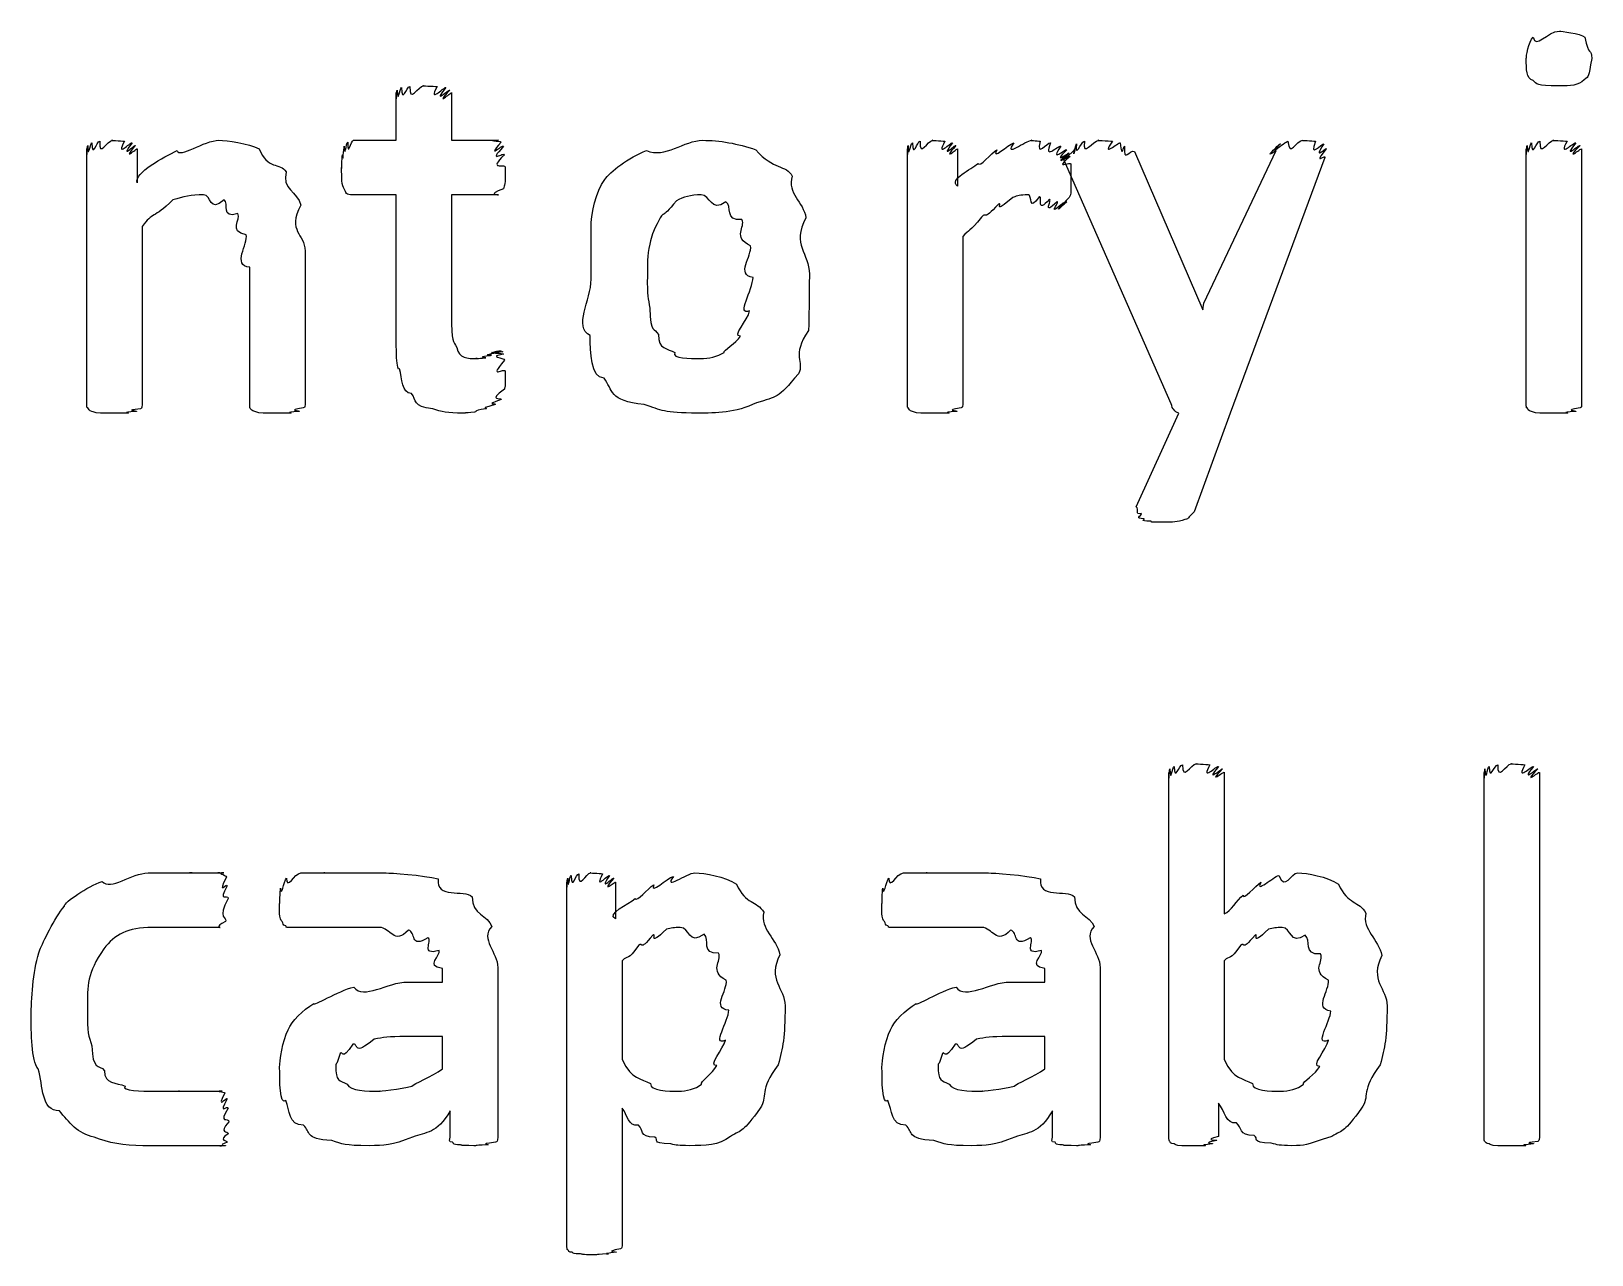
# Model space of a CAD drawing. Header units: millimetres. Extents: x 0 to 216, y 0 to 279.
# Drawn here: x 133.09 to 143.18, y 85.36 to 93.28 of the extents above; entities that cross this region are included whole.
import ezdxf

# ---------------------------------------------------------------- set-up
doc = ezdxf.new("R2010")
doc.units = ezdxf.units.MM
doc.layers.get('0').update_dxf_attribs({"linetype": 'CONTINUOUS'})

msp = doc.modelspace()

# ---------------------------------------------------------------- linework, layer by layer
at = {"color": 0}
for p, q in [((143.179, 93.1002), (143.179, 93.1002)), ((135.446, 92.571), (135.446, 92.8797)), ((135.804, 92.8797), (135.804, 92.571)), ((135.17, 92.571), (135.446, 92.571)), ((135.804, 92.571), (136.107, 92.571)), ((133.445, 90.8625), (133.445, 92.516)), ((133.77, 92.516), (133.77, 92.2955)), ((138.752, 90.8625), (138.752, 92.516)), ((139.077, 92.516), (139.077, 92.2736)), ((140.222, 92.4994), (140.663, 91.4742)), ((140.669, 91.5183), (141.137, 92.505)), ((142.755, 90.8625), (142.755, 92.516)), ((143.113, 92.516), (143.113, 90.8625)), ((140.459, 90.8678), (139.759, 92.4553)), ((141.452, 92.4609), (140.839, 90.8071)), ((139.81, 92.3339), (139.81, 92.3339)), ((135.446, 92.2182), (135.165, 92.2182)), ((135.446, 91.3253), (135.446, 92.2182)), ((136.107, 92.2182), (135.804, 92.2182)), ((135.804, 92.2182), (135.804, 91.4467)), ((133.803, 92.0143), (133.803, 90.8625)), ((139.11, 91.9484), (139.11, 90.8625)), ((134.856, 91.8545), (134.856, 90.8625)), ((134.498, 90.8625), (134.498, 91.7497)), ((137.754, 91.6838), (137.754, 91.6838)), ((138.118, 91.7056), (138.118, 91.7056)), ((140.663, 91.4742), (140.669, 91.5183)), ((136.151, 91.0773), (136.151, 91.0773)), ((140.233, 90.201), (140.509, 90.8071)), ((140.839, 90.8071), (140.608, 90.1679)), ((140.444, 86.1247), (140.444, 88.4837)), ((140.802, 88.4837), (140.802, 87.569)), ((142.482, 86.1247), (142.482, 88.4837)), ((142.84, 88.4837), (142.84, 86.1247)), ((136.55, 85.4244), (136.55, 87.7729)), ((136.864, 87.7729), (136.864, 87.5358)), ((135.745, 87.128), (135.745, 87.2162)), ((136.103, 87.2215), (136.103, 86.1247)), ((136.908, 87.2656), (136.908, 86.6263)), ((139.641, 87.128), (139.641, 87.2162)), ((139.999, 87.2215), (139.999, 86.1247)), ((140.802, 87.2656), (140.802, 86.6263)), ((135.519, 87.128), (135.745, 87.128)), ((139.415, 87.128), (139.641, 87.128)), ((137.597, 86.946), (137.597, 86.946)), ((137.961, 86.9735), (137.961, 86.9735)), ((141.491, 86.9403), (141.491, 86.9403)), ((141.855, 86.9735), (141.855, 86.9735)), ((135.745, 86.7752), (135.508, 86.7752)), ((135.745, 86.5657), (135.745, 86.7752)), ((139.641, 86.7752), (139.404, 86.7752)), ((139.641, 86.5657), (139.641, 86.7752)), ((136.908, 86.312), (136.908, 85.4244)), ((140.764, 86.3452), (140.764, 86.13)), ((134.364, 86.2238), (134.364, 86.2238)), ((135.795, 86.1247), (135.795, 86.2954)), ((139.69, 86.1247), (139.69, 86.2954))]:
    msp.add_line(p, q, dxfattribs=at)
for points in [[(142.799, 93.2381), (142.817, 93.158), (142.889, 93.2766), (142.97, 93.2766)], [(142.97, 93.2766), (142.978, 93.2766), (143.105, 93.2628), (143.135, 93.2381)], [(142.755, 93.1002), (142.755, 93.1072), (142.769, 93.212), (142.799, 93.2381)], [(143.135, 93.2381), (143.155, 93.1115), (143.179, 93.1693), (143.179, 93.1002)], [(142.799, 92.9569), (142.755, 92.9707), (142.755, 93.03), (142.755, 93.1002)], [(143.179, 93.1002), (143.155, 92.9749), (143.163, 92.9873), (143.13, 92.9626)], [(135.446, 92.8797), (135.446, 92.7806), (135.447, 92.8882), (135.451, 92.8963)], [(135.451, 92.8963), (135.457, 92.7943), (135.468, 92.9086), (135.479, 92.9128)], [(135.479, 92.9128), (135.482, 92.8028), (135.512, 92.9185), (135.534, 92.9185)], [(135.534, 92.9185), (135.53, 92.8053), (135.589, 92.9238), (135.622, 92.9238)], [(135.622, 92.9238), (135.6, 92.9238), (135.689, 92.921), (135.71, 92.9185)], [(135.71, 92.9185), (135.647, 92.8028), (135.755, 92.9157), (135.766, 92.9128)], [(135.766, 92.9128), (135.673, 92.7943), (135.789, 92.9033), (135.793, 92.8963)], [(135.793, 92.8963), (135.684, 92.7806), (135.804, 92.8825), (135.804, 92.8797)], [(142.965, 92.9238), (142.813, 92.9238), (142.828, 92.9351), (142.799, 92.9569)], [(143.13, 92.9626), (143.093, 92.9238), (143.044, 92.9238), (142.965, 92.9238)], [(133.478, 92.5544), (133.481, 92.45), (133.508, 92.5657), (133.528, 92.5657)], [(133.528, 92.5657), (133.522, 92.4525), (133.578, 92.571), (133.61, 92.571)], [(133.61, 92.571), (133.584, 92.571), (133.666, 92.5682), (133.688, 92.5657)], [(133.688, 92.5657), (133.628, 92.45), (133.726, 92.5615), (133.737, 92.5544)], [(134.029, 92.505), (134.04, 92.4525), (134.207, 92.571), (134.299, 92.571)], [(134.299, 92.571), (134.352, 92.571), (134.488, 92.552), (134.559, 92.516)], [(135.132, 92.5601), (135.129, 92.4525), (135.155, 92.571), (135.17, 92.571)], [(136.107, 92.571), (136.011, 92.571), (136.12, 92.5671), (136.124, 92.5601)], [(137.065, 92.505), (137.184, 92.4525), (137.308, 92.571), (137.429, 92.571)], [(137.429, 92.571), (137.536, 92.571), (137.656, 92.5505), (137.771, 92.5103)], [(138.785, 92.5544), (138.788, 92.45), (138.815, 92.5657), (138.835, 92.5657)], [(138.835, 92.5657), (138.829, 92.4525), (138.884, 92.571), (138.917, 92.571)], [(138.917, 92.571), (138.891, 92.571), (138.973, 92.5682), (138.994, 92.5657)], [(138.994, 92.5657), (138.935, 92.45), (139.033, 92.5615), (139.044, 92.5544)], [(139.441, 92.5544), (139.369, 92.4525), (139.519, 92.571), (139.557, 92.571)], [(139.557, 92.571), (139.537, 92.571), (139.59, 92.5682), (139.612, 92.5657)], [(139.612, 92.5657), (139.581, 92.45), (139.656, 92.5615), (139.678, 92.5544)], [(139.847, 92.5491), (139.832, 92.4458), (139.875, 92.5615), (139.897, 92.5657)], [(139.897, 92.5657), (139.881, 92.4525), (139.954, 92.571), (139.991, 92.571)], [(139.991, 92.571), (139.954, 92.571), (140.057, 92.5682), (140.079, 92.5657)], [(140.079, 92.5657), (139.998, 92.45), (140.118, 92.5615), (140.129, 92.5544)], [(141.165, 92.5491), (141.063, 92.4458), (141.192, 92.5615), (141.214, 92.5657)], [(141.214, 92.5657), (141.225, 92.4525), (141.267, 92.571), (141.308, 92.571)], [(141.308, 92.571), (141.298, 92.571), (141.369, 92.5682), (141.391, 92.5657)], [(141.391, 92.5657), (141.347, 92.4458), (141.435, 92.5558), (141.446, 92.5491)], [(142.788, 92.5544), (142.791, 92.45), (142.821, 92.5657), (142.843, 92.5657)], [(142.843, 92.5657), (142.839, 92.4525), (142.898, 92.571), (142.931, 92.571)], [(142.931, 92.571), (142.91, 92.571), (142.998, 92.5682), (143.02, 92.5657)], [(143.02, 92.5657), (142.956, 92.45), (143.064, 92.5615), (143.075, 92.5544)], [(133.445, 92.516), (133.445, 92.4235), (133.446, 92.5297), (133.451, 92.5382)], [(133.451, 92.5382), (133.452, 92.4387), (133.463, 92.5505), (133.478, 92.5544)], [(133.737, 92.5544), (133.651, 92.4387), (133.755, 92.5449), (133.759, 92.5382)], [(133.759, 92.5382), (133.662, 92.4235), (133.77, 92.523), (133.77, 92.516)], [(133.77, 92.2955), (133.75, 92.3643), (133.944, 92.4609), (134.029, 92.505)], [(134.559, 92.516), (134.614, 92.3794), (134.691, 92.4292), (134.735, 92.3671)], [(135.093, 92.3946), (135.093, 92.3685), (135.094, 92.4553), (135.099, 92.4775)], [(135.099, 92.4775), (135.1, 92.4126), (135.106, 92.5174), (135.11, 92.5326)], [(135.11, 92.5326), (135.111, 92.4415), (135.123, 92.5558), (135.132, 92.5601)], [(136.124, 92.5601), (136.022, 92.4415), (136.136, 92.5463), (136.14, 92.5326)], [(136.14, 92.5326), (136.03, 92.4126), (136.146, 92.4994), (136.146, 92.4775)], [(136.146, 92.4775), (136.033, 92.3685), (136.151, 92.4278), (136.151, 92.3946)], [(136.795, 92.3177), (136.828, 92.3643), (136.947, 92.4609), (137.065, 92.505)], [(137.771, 92.5103), (137.886, 92.3756), (137.966, 92.4168), (138.008, 92.3396)], [(138.752, 92.516), (138.752, 92.4235), (138.753, 92.5297), (138.757, 92.5382)], [(138.757, 92.5382), (138.759, 92.4387), (138.77, 92.5505), (138.785, 92.5544)], [(139.044, 92.5544), (138.957, 92.4387), (139.062, 92.5449), (139.066, 92.5382)], [(139.066, 92.5382), (138.968, 92.4235), (139.077, 92.523), (139.077, 92.516)], [(139.209, 92.4221), (139.218, 92.3907), (139.294, 92.4885), (139.331, 92.5103)], [(139.331, 92.5103), (139.292, 92.4348), (139.404, 92.5463), (139.441, 92.5544)], [(139.678, 92.5544), (139.63, 92.4348), (139.725, 92.5393), (139.744, 92.5326)], [(139.744, 92.5326), (139.667, 92.4197), (139.774, 92.5174), (139.783, 92.5103)], [(139.783, 92.5103), (139.681, 92.4059), (139.795, 92.4952), (139.799, 92.4885)], [(139.799, 92.4885), (139.689, 92.3946), (139.805, 92.4775), (139.805, 92.4662)], [(139.805, 92.4662), (139.692, 92.3727), (139.81, 92.4387), (139.81, 92.4168)], [(139.759, 92.4553), (139.697, 92.4017), (139.837, 92.5008), (139.837, 92.516)], [(139.837, 92.516), (139.814, 92.4306), (139.839, 92.5407), (139.847, 92.5491)], [(140.129, 92.5544), (140.141, 92.4387), (140.152, 92.5435), (140.156, 92.5326)], [(140.156, 92.5326), (140.152, 92.4197), (140.185, 92.5132), (140.222, 92.4994)], [(141.137, 92.505), (141.041, 92.4348), (141.154, 92.5449), (141.165, 92.5491)], [(141.446, 92.5491), (141.369, 92.4306), (141.462, 92.5297), (141.462, 92.516)], [(141.462, 92.516), (141.369, 92.4017), (141.458, 92.4828), (141.452, 92.4609)], [(142.755, 92.516), (142.755, 92.4235), (142.756, 92.5297), (142.761, 92.5382)], [(142.761, 92.5382), (142.766, 92.4387), (142.777, 92.5505), (142.788, 92.5544)], [(143.075, 92.5544), (142.983, 92.4387), (143.098, 92.5449), (143.103, 92.5382)], [(143.103, 92.5382), (142.994, 92.4235), (143.113, 92.523), (143.113, 92.516)], [(134.735, 92.3671), (134.702, 92.2584), (134.809, 92.2362), (134.828, 92.1523)], [(135.11, 92.257), (135.093, 92.2736), (135.093, 92.3315), (135.093, 92.3946)], [(136.151, 92.3946), (136.151, 92.2736), (136.148, 92.286), (136.14, 92.257)], [(139.077, 92.2736), (139.017, 92.3177), (139.168, 92.3851), (139.209, 92.4221)], [(139.81, 92.4168), (139.81, 92.3315), (139.81, 92.3699), (139.81, 92.3339)], [(136.707, 92.0365), (136.707, 92.0888), (136.736, 92.2405), (136.795, 92.3177)], [(138.008, 92.3396), (137.971, 92.2253), (138.081, 92.1755), (138.096, 92.0694)], [(139.81, 92.3339), (139.81, 92.2623), (139.81, 92.2736), (139.81, 92.2514)], [(134.002, 92.1854), (133.871, 92.0598), (133.872, 92.1096), (133.803, 92.0143)], [(134.2, 92.2182), (134.118, 92.2182), (134.068, 92.2073), (134.002, 92.1854)], [(134.332, 92.1854), (134.235, 92.0997), (134.251, 92.2182), (134.2, 92.2182)], [(134.421, 92.0972), (134.308, 92.0598), (134.368, 92.166), (134.332, 92.1854)], [(135.165, 92.2182), (135.118, 92.2182), (135.123, 92.2306), (135.11, 92.257)], [(136.14, 92.257), (136.019, 92.2182), (136.121, 92.2182), (136.107, 92.2182)], [(137.258, 92.1798), (137.15, 92.0489), (137.182, 92.1163), (137.153, 92.0694)], [(137.418, 92.2182), (137.353, 92.2182), (137.302, 92.2045), (137.258, 92.1798)], [(137.578, 92.1741), (137.479, 92.0997), (137.48, 92.2182), (137.418, 92.2182)], [(137.682, 92.0584), (137.567, 92.0447), (137.622, 92.148), (137.578, 92.1741)], [(139.435, 92.2017), (139.295, 92.0821), (139.375, 92.1798), (139.342, 92.1576)], [(139.535, 92.2182), (139.475, 92.2182), (139.469, 92.2129), (139.435, 92.2017)], [(139.606, 92.2073), (139.535, 92.0997), (139.56, 92.2182), (139.535, 92.2182)], [(139.672, 92.1907), (139.581, 92.0888), (139.631, 92.2031), (139.606, 92.2073)], [(139.722, 92.1741), (139.619, 92.0778), (139.69, 92.1865), (139.672, 92.1907)], [(139.761, 92.1688), (139.648, 92.0669), (139.736, 92.1702), (139.722, 92.1741)], [(139.783, 92.1741), (139.67, 92.0669), (139.772, 92.1688), (139.761, 92.1688)], [(139.799, 92.2017), (139.681, 92.0778), (139.79, 92.1812), (139.783, 92.1741)], [(139.81, 92.2514), (139.81, 92.2182), (139.806, 92.2129), (139.799, 92.2017)], [(134.476, 91.9593), (134.356, 91.9826), (134.445, 92.0598), (134.421, 92.0972)], [(134.828, 92.1523), (134.738, 91.9759), (134.856, 91.9716), (134.856, 91.8545)], [(137.153, 92.0694), (137.093, 91.9536), (137.101, 91.9649), (137.087, 91.8986)], [(137.738, 91.8877), (137.618, 91.9455), (137.708, 92.0101), (137.682, 92.0584)], [(138.096, 92.0694), (138, 91.8944), (138.118, 91.8408), (138.118, 91.7056)], [(139.232, 92.075), (139.151, 91.9716), (139.154, 91.9992), (139.11, 91.9484)], [(139.342, 92.1576), (139.229, 92.0418), (139.271, 92.111), (139.232, 92.075)], [(134.498, 91.7497), (134.382, 91.7582), (134.489, 91.9067), (134.476, 91.9593)], [(136.707, 91.6725), (136.707, 91.7512), (136.707, 91.9261), (136.707, 92.0365)], [(137.087, 91.8986), (137.067, 91.8242), (137.071, 91.7677), (137.071, 91.6947)], [(137.754, 91.6838), (137.64, 91.7003), (137.749, 91.8242), (137.738, 91.8877)], [(136.701, 91.3088), (136.588, 91.3652), (136.707, 91.5363), (136.707, 91.6725)], [(137.071, 91.6947), (137.067, 91.5596), (137.076, 91.5515), (137.087, 91.4852)], [(137.732, 91.4686), (137.64, 91.4315), (137.754, 91.6065), (137.754, 91.6838)], [(138.118, 91.7056), (138.118, 91.5088), (138.115, 91.452), (138.113, 91.3419)], [(137.087, 91.4852), (137.089, 91.3144), (137.116, 91.3652), (137.142, 91.3144)], [(137.672, 91.3035), (137.614, 91.3035), (137.721, 91.4054), (137.732, 91.4686)], [(135.804, 91.4467), (135.801, 91.2551), (135.815, 91.2784), (135.837, 91.2315)], [(135.468, 91.0939), (135.446, 91.0636), (135.446, 91.2372), (135.446, 91.3253)], [(136.79, 91.0332), (136.703, 91.0347), (136.701, 91.2012), (136.701, 91.3088)], [(137.142, 91.3144), (137.14, 91.2153), (137.203, 91.2276), (137.247, 91.1987)], [(137.567, 91.1987), (137.559, 91.211), (137.645, 91.2594), (137.672, 91.3035)], [(138.113, 91.3419), (137.997, 91.1737), (138.091, 91.1408), (138.047, 91.0608)], [(135.837, 91.2315), (135.85, 91.1599), (135.906, 91.1599), (135.97, 91.1599)], [(135.97, 91.1599), (135.934, 91.1599), (136.01, 91.1613), (136.025, 91.1655)], [(136.025, 91.1655), (135.964, 91.1712), (136.052, 91.1779), (136.063, 91.1821)], [(136.063, 91.1821), (135.989, 91.1821), (136.088, 91.1945), (136.096, 91.1987)], [(136.096, 91.1987), (136.008, 91.1931), (136.116, 91.2096), (136.124, 91.2096)], [(136.124, 91.2096), (136.019, 91.1931), (136.131, 91.2068), (136.135, 91.204)], [(136.135, 91.204), (136.026, 91.1888), (136.14, 91.1987), (136.14, 91.1874)], [(136.14, 91.1874), (136.03, 91.1712), (136.146, 91.1669), (136.146, 91.149)], [(136.146, 91.149), (136.033, 91.0167), (136.151, 91.1063), (136.151, 91.0773)], [(137.247, 91.1987), (137.228, 91.1599), (137.346, 91.1599), (137.413, 91.1599)], [(137.413, 91.1599), (137.47, 91.1599), (137.523, 91.1722), (137.567, 91.1987)], [(135.545, 90.9341), (135.479, 90.9355), (135.486, 91.0304), (135.468, 91.0939)], [(136.151, 91.0773), (136.151, 90.9394), (136.149, 90.9906), (136.146, 90.9616)], [(138.047, 91.0608), (137.909, 90.8953), (137.911, 90.9175), (137.776, 90.8734)], [(136.146, 90.9616), (136.026, 90.8801), (136.135, 90.9091), (136.124, 90.8953)], [(137.049, 90.8625), (136.82, 90.8844), (136.847, 90.9588), (136.79, 91.0332)], [(133.451, 90.8403), (133.445, 90.836), (133.445, 90.854), (133.445, 90.8625)], [(133.803, 90.8625), (133.801, 90.8322), (133.799, 90.8417), (133.792, 90.8346)], [(134.504, 90.8346), (134.499, 90.8322), (134.498, 90.8512), (134.498, 90.8625)], [(134.856, 90.8625), (134.856, 90.836), (134.852, 90.8473), (134.845, 90.8403)], [(135.683, 90.8346), (135.548, 90.8473), (135.581, 90.89), (135.545, 90.9341)], [(136.085, 90.8625), (135.971, 90.8322), (136.047, 90.8417), (136.025, 90.8346)], [(136.124, 90.8953), (136.008, 90.854), (136.103, 90.8734), (136.085, 90.8625)], [(137.396, 90.8071), (137.17, 90.8071), (137.166, 90.8251), (137.049, 90.8625)], [(137.776, 90.8734), (137.64, 90.8071), (137.517, 90.8071), (137.396, 90.8071)], [(138.757, 90.8403), (138.752, 90.836), (138.752, 90.854), (138.752, 90.8625)], [(139.11, 90.8625), (139.107, 90.836), (139.106, 90.8473), (139.099, 90.8403)], [(140.476, 90.8293), (140.468, 90.8322), (140.462, 90.8526), (140.459, 90.8678)], [(142.761, 90.8403), (142.755, 90.836), (142.755, 90.854), (142.755, 90.8625)], [(143.113, 90.8625), (143.111, 90.836), (143.109, 90.8473), (143.103, 90.8403)], [(133.478, 90.8184), (133.456, 90.8209), (133.458, 90.8322), (133.451, 90.8403)], [(133.533, 90.8071), (133.481, 90.8099), (133.492, 90.8142), (133.478, 90.8184)], [(133.622, 90.8071), (133.529, 90.8071), (133.558, 90.8071), (133.533, 90.8071)], [(133.71, 90.8071), (133.599, 90.8071), (133.657, 90.8071), (133.622, 90.8071)], [(133.765, 90.8184), (133.646, 90.8099), (133.735, 90.8099), (133.71, 90.8071)], [(133.792, 90.8346), (133.672, 90.8209), (133.779, 90.8251), (133.765, 90.8184)], [(134.531, 90.8184), (134.51, 90.8209), (134.51, 90.8308), (134.504, 90.8346)], [(134.586, 90.8071), (134.536, 90.8099), (134.545, 90.8142), (134.531, 90.8184)], [(134.68, 90.8071), (134.583, 90.8071), (134.611, 90.8071), (134.586, 90.8071)], [(134.763, 90.8071), (134.654, 90.8071), (134.713, 90.8071), (134.68, 90.8071)], [(134.818, 90.8184), (134.702, 90.8099), (134.787, 90.8099), (134.763, 90.8071)], [(134.845, 90.8403), (134.727, 90.8209), (134.831, 90.8251), (134.818, 90.8184)], [(135.876, 90.8071), (135.777, 90.8071), (135.738, 90.8156), (135.683, 90.8346)], [(135.953, 90.8128), (135.876, 90.8071), (135.901, 90.8071), (135.876, 90.8071)], [(136.025, 90.8346), (135.927, 90.8184), (135.978, 90.8195), (135.953, 90.8128)], [(138.785, 90.8184), (138.763, 90.8209), (138.764, 90.8322), (138.757, 90.8403)], [(138.84, 90.8071), (138.788, 90.8099), (138.799, 90.8142), (138.785, 90.8184)], [(138.928, 90.8071), (138.836, 90.8071), (138.865, 90.8071), (138.84, 90.8071)], [(139.017, 90.8071), (138.906, 90.8071), (138.964, 90.8071), (138.928, 90.8071)], [(139.072, 90.8184), (138.953, 90.8099), (139.041, 90.8099), (139.017, 90.8071)], [(139.099, 90.8403), (138.979, 90.8209), (139.085, 90.8251), (139.072, 90.8184)], [(140.509, 90.8071), (140.487, 90.8099), (140.487, 90.8184), (140.476, 90.8293)], [(142.788, 90.8184), (142.766, 90.8209), (142.767, 90.8322), (142.761, 90.8403)], [(142.843, 90.8071), (142.791, 90.8099), (142.802, 90.8142), (142.788, 90.8184)], [(142.931, 90.8071), (142.839, 90.8071), (142.868, 90.8071), (142.843, 90.8071)], [(143.02, 90.8071), (142.91, 90.8071), (142.967, 90.8071), (142.931, 90.8071)], [(143.075, 90.8184), (142.956, 90.8099), (143.044, 90.8099), (143.02, 90.8071)], [(143.103, 90.8403), (142.983, 90.8209), (143.088, 90.8251), (143.075, 90.8184)], [(140.266, 90.1569), (140.218, 90.1499), (140.255, 90.1831), (140.233, 90.201)], [(140.283, 90.1238), (140.218, 90.1238), (140.266, 90.1428), (140.266, 90.1569)], [(140.608, 90.1679), (140.556, 90.1238), (140.581, 90.1291), (140.547, 90.1181)], [(140.327, 90.1072), (140.24, 90.11), (140.294, 90.1167), (140.283, 90.1238)], [(140.41, 90.1016), (140.28, 90.1016), (140.349, 90.1044), (140.327, 90.1072)], [(140.547, 90.1181), (140.494, 90.1016), (140.472, 90.1016), (140.41, 90.1016)], [(140.477, 88.5225), (140.48, 88.4178), (140.51, 88.5335), (140.532, 88.5335)], [(140.532, 88.5335), (140.528, 88.4206), (140.588, 88.5391), (140.62, 88.5391)], [(140.62, 88.5391), (140.599, 88.5391), (140.687, 88.5363), (140.709, 88.5335)], [(140.709, 88.5335), (140.645, 88.4178), (140.753, 88.5292), (140.764, 88.5225)], [(142.515, 88.5225), (142.518, 88.4178), (142.548, 88.5335), (142.571, 88.5335)], [(142.571, 88.5335), (142.566, 88.4206), (142.626, 88.5391), (142.659, 88.5391)], [(142.659, 88.5391), (142.637, 88.5391), (142.725, 88.5363), (142.747, 88.5335)], [(142.747, 88.5335), (142.683, 88.4178), (142.791, 88.5292), (142.802, 88.5225)], [(140.444, 88.4837), (140.444, 88.3916), (140.445, 88.4975), (140.45, 88.5059)], [(140.45, 88.5059), (140.455, 88.4068), (140.466, 88.5183), (140.477, 88.5225)], [(140.764, 88.5225), (140.672, 88.4068), (140.787, 88.5126), (140.791, 88.5059)], [(140.791, 88.5059), (140.682, 88.3955), (140.802, 88.495), (140.802, 88.4837)], [(142.482, 88.4837), (142.482, 88.3916), (142.484, 88.4975), (142.488, 88.5059)], [(142.488, 88.5059), (142.493, 88.4068), (142.504, 88.5183), (142.515, 88.5225)], [(142.802, 88.5225), (142.71, 88.4068), (142.825, 88.5126), (142.829, 88.5059)], [(142.829, 88.5059), (142.721, 88.3916), (142.84, 88.4908), (142.84, 88.4837)], [(133.543, 87.7782), (133.599, 87.715), (133.733, 87.8336), (133.841, 87.8336)], [(133.841, 87.8336), (133.875, 87.8336), (133.941, 87.8336), (133.99, 87.8336)], [(133.99, 87.8336), (133.974, 87.8336), (134.086, 87.8336), (134.127, 87.8336)], [(134.127, 87.8336), (134.056, 87.8336), (134.204, 87.8336), (134.238, 87.8336)], [(134.238, 87.8336), (134.239, 87.8336), (134.293, 87.8336), (134.304, 87.8336)], [(134.304, 87.8336), (134.265, 87.8336), (134.327, 87.8336), (134.331, 87.8336)], [(134.331, 87.8336), (134.276, 87.8336), (134.343, 87.8237), (134.348, 87.8057)], [(134.736, 87.8004), (134.739, 87.715), (134.786, 87.8336), (134.83, 87.8336)], [(134.83, 87.8336), (134.827, 87.8336), (134.925, 87.8336), (134.984, 87.8336)], [(134.984, 87.8336), (134.946, 87.8336), (135.106, 87.8336), (135.172, 87.8336)], [(135.172, 87.8336), (135.199, 87.8336), (135.311, 87.8336), (135.381, 87.8336)], [(135.381, 87.8336), (135.401, 87.8336), (135.625, 87.8198), (135.717, 87.7947)], [(136.577, 87.817), (136.583, 87.7122), (136.608, 87.8279), (136.627, 87.8279)], [(136.627, 87.8279), (136.623, 87.715), (136.674, 87.8336), (136.704, 87.8336)], [(136.704, 87.8336), (136.685, 87.8336), (136.762, 87.8307), (136.781, 87.8279)], [(136.781, 87.8279), (136.722, 87.7122), (136.814, 87.8237), (136.826, 87.817)], [(137.239, 87.8113), (137.17, 87.715), (137.328, 87.8336), (137.377, 87.8336)], [(137.377, 87.8336), (137.443, 87.8336), (137.572, 87.8085), (137.647, 87.7616)], [(138.632, 87.8004), (138.635, 87.715), (138.682, 87.8336), (138.726, 87.8336)], [(138.726, 87.8336), (138.723, 87.8336), (138.821, 87.8336), (138.88, 87.8336)], [(138.88, 87.8336), (138.841, 87.8336), (139.001, 87.8336), (139.067, 87.8336)], [(139.067, 87.8336), (139.095, 87.8336), (139.207, 87.8336), (139.277, 87.8336)], [(139.277, 87.8336), (139.296, 87.8336), (139.521, 87.8198), (139.613, 87.7947)], [(141.155, 87.817), (141.194, 87.715), (141.235, 87.8336), (141.277, 87.8336)], [(141.277, 87.8336), (141.337, 87.8336), (141.467, 87.8085), (141.541, 87.7616)], [(133.3, 87.6184), (133.298, 87.6459), (133.451, 87.7454), (133.543, 87.7782)], [(134.348, 87.8057), (134.283, 87.6819), (134.353, 87.7729), (134.353, 87.7507)], [(134.353, 87.7507), (134.287, 87.6378), (134.359, 87.7013), (134.359, 87.6681)], [(134.692, 87.6349), (134.692, 87.6268), (134.694, 87.7122), (134.698, 87.7341)], [(134.698, 87.7341), (134.703, 87.6709), (134.717, 87.7782), (134.736, 87.8004)], [(135.717, 87.7947), (135.702, 87.6639), (135.883, 87.7302), (135.938, 87.679)], [(136.55, 87.7729), (136.55, 87.69), (136.551, 87.7962), (136.555, 87.8004)], [(136.555, 87.8004), (136.557, 87.7013), (136.566, 87.8127), (136.577, 87.817)], [(136.826, 87.817), (136.748, 87.7013), (136.849, 87.8071), (136.853, 87.8004)], [(136.853, 87.8004), (136.759, 87.6861), (136.864, 87.7838), (136.864, 87.7729)], [(136.991, 87.6681), (137.002, 87.642), (137.071, 87.7341), (137.112, 87.7563)], [(137.112, 87.7563), (137.086, 87.69), (137.197, 87.8004), (137.239, 87.8113)], [(137.647, 87.7616), (137.708, 87.624), (137.779, 87.6572), (137.823, 87.5799)], [(138.588, 87.6349), (138.588, 87.6268), (138.589, 87.7122), (138.593, 87.7341)], [(138.593, 87.7341), (138.599, 87.6709), (138.613, 87.7782), (138.632, 87.8004)], [(139.613, 87.7947), (139.598, 87.6639), (139.779, 87.7302), (139.834, 87.679)], [(140.924, 87.69), (140.921, 87.6529), (141.002, 87.7507), (141.039, 87.7729)], [(141.039, 87.7729), (140.998, 87.697), (141.118, 87.8085), (141.155, 87.817)], [(141.541, 87.7616), (141.602, 87.624), (141.673, 87.6543), (141.718, 87.5743)], [(133.14, 87.3372), (133.163, 87.3813), (133.234, 87.5439), (133.3, 87.6184)], [(134.359, 87.6681), (134.287, 87.5358), (134.353, 87.5482), (134.342, 87.5192)], [(134.692, 87.569), (134.692, 87.5605), (134.692, 87.6131), (134.692, 87.6349)], [(135.938, 87.679), (135.934, 87.5605), (136.039, 87.5633), (136.065, 87.4861)], [(136.864, 87.5358), (136.803, 87.569), (136.949, 87.6307), (136.991, 87.6681)], [(138.588, 87.569), (138.588, 87.5605), (138.588, 87.6131), (138.588, 87.6349)], [(139.834, 87.679), (139.829, 87.5605), (139.934, 87.5633), (139.96, 87.4861)], [(140.802, 87.569), (140.844, 87.5866), (140.886, 87.6572), (140.924, 87.69)], [(134.342, 87.5192), (134.265, 87.4808), (134.317, 87.4808), (134.304, 87.4808)], [(134.709, 87.5192), (134.695, 87.5206), (134.695, 87.5496), (134.692, 87.569)], [(134.731, 87.4917), (134.71, 87.4945), (134.716, 87.5083), (134.709, 87.5192)], [(137.823, 87.5799), (137.798, 87.4695), (137.906, 87.4102), (137.928, 87.3044)], [(138.605, 87.5192), (138.591, 87.5206), (138.591, 87.5496), (138.588, 87.569)], [(138.626, 87.4917), (138.606, 87.4945), (138.611, 87.5083), (138.605, 87.5192)], [(141.718, 87.5743), (141.692, 87.4656), (141.8, 87.4049), (141.822, 87.2987)], [(133.868, 87.4808), (133.706, 87.4808), (133.627, 87.4339), (133.554, 87.3428)], [(134.039, 87.4808), (133.908, 87.4808), (133.934, 87.4808), (133.868, 87.4808)], [(134.16, 87.4808), (134.122, 87.4808), (134.086, 87.4808), (134.039, 87.4808)], [(134.249, 87.4808), (134.191, 87.4808), (134.196, 87.4808), (134.16, 87.4808)], [(134.304, 87.4808), (134.235, 87.4808), (134.27, 87.4808), (134.249, 87.4808)], [(134.758, 87.4808), (134.725, 87.4808), (134.738, 87.4832), (134.731, 87.4917)], [(134.83, 87.4808), (134.75, 87.4808), (134.772, 87.4808), (134.758, 87.4808)], [(134.951, 87.4808), (134.816, 87.4808), (134.863, 87.4808), (134.83, 87.4808)], [(135.117, 87.4808), (135.03, 87.4808), (134.998, 87.4808), (134.951, 87.4808)], [(135.337, 87.4808), (135.158, 87.4808), (135.183, 87.4808), (135.117, 87.4808)], [(135.525, 87.4642), (135.431, 87.3622), (135.41, 87.4808), (135.337, 87.4808)], [(135.651, 87.4145), (135.533, 87.34), (135.576, 87.4529), (135.525, 87.4642)], [(135.723, 87.3319), (135.599, 87.2959), (135.684, 87.3926), (135.651, 87.4145)], [(136.065, 87.4861), (135.985, 87.4063), (136.103, 87.3206), (136.103, 87.2215)], [(137.106, 87.431), (137.009, 87.3153), (137.046, 87.3936), (137.013, 87.3647)], [(137.195, 87.4695), (137.068, 87.3485), (137.135, 87.449), (137.106, 87.431)], [(137.283, 87.4808), (137.244, 87.4808), (137.224, 87.4765), (137.195, 87.4695)], [(137.437, 87.4367), (137.335, 87.3622), (137.345, 87.4808), (137.283, 87.4808)], [(137.531, 87.3153), (137.416, 87.3044), (137.477, 87.4063), (137.437, 87.4367)], [(138.654, 87.4808), (138.621, 87.4808), (138.634, 87.4832), (138.626, 87.4917)], [(138.726, 87.4808), (138.646, 87.4808), (138.668, 87.4808), (138.654, 87.4808)], [(138.847, 87.4808), (138.712, 87.4808), (138.759, 87.4808), (138.726, 87.4808)], [(139.012, 87.4808), (138.926, 87.4808), (138.894, 87.4808), (138.847, 87.4808)], [(139.233, 87.4808), (139.054, 87.4808), (139.078, 87.4808), (139.012, 87.4808)], [(139.42, 87.4642), (139.326, 87.3622), (139.306, 87.4808), (139.233, 87.4808)], [(139.547, 87.4145), (139.428, 87.34), (139.471, 87.4529), (139.42, 87.4642)], [(139.619, 87.3319), (139.495, 87.2959), (139.58, 87.3926), (139.547, 87.4145)], [(139.96, 87.4861), (139.881, 87.4063), (139.999, 87.3206), (139.999, 87.2215)], [(141.001, 87.431), (140.903, 87.3153), (140.94, 87.3936), (140.907, 87.3647)], [(141.089, 87.4695), (140.962, 87.3485), (141.03, 87.449), (141.001, 87.431)], [(141.177, 87.4808), (141.139, 87.4808), (141.118, 87.4765), (141.089, 87.4695)], [(141.326, 87.431), (141.227, 87.3622), (141.235, 87.4808), (141.177, 87.4808)], [(141.425, 87.3097), (141.307, 87.3002), (141.366, 87.4007), (141.326, 87.431)], [(133.085, 86.9294), (133.085, 87.0398), (133.103, 87.2271), (133.14, 87.3372)], [(133.554, 87.3428), (133.445, 87.1788), (133.449, 87.1181), (133.449, 86.946)], [(135.745, 87.2162), (135.629, 87.23), (135.737, 87.2987), (135.723, 87.3319)], [(137.013, 87.3647), (136.943, 87.2603), (136.944, 87.3054), (136.908, 87.2656)], [(137.581, 87.1389), (137.465, 87.201), (137.556, 87.2628), (137.531, 87.3153)], [(139.641, 87.2162), (139.525, 87.23), (139.633, 87.2987), (139.619, 87.3319)], [(140.907, 87.3647), (140.837, 87.2603), (140.838, 87.3054), (140.802, 87.2656)], [(137.928, 87.3044), (137.842, 87.1418), (137.961, 87.0906), (137.961, 86.9735)], [(141.475, 87.1389), (141.359, 87.201), (141.45, 87.2613), (141.425, 87.3097)], [(141.822, 87.2987), (141.737, 87.1389), (141.855, 87.0864), (141.855, 86.9735)], [(135.172, 87.0948), (135.232, 87.0095), (135.389, 87.128), (135.519, 87.128)], [(137.597, 86.946), (137.483, 86.9541), (137.591, 87.0754), (137.581, 87.1389)], [(139.067, 87.0948), (139.128, 87.0095), (139.285, 87.128), (139.415, 87.128)], [(141.491, 86.9403), (141.377, 86.9541), (141.486, 87.0754), (141.475, 87.1389)], [(134.913, 86.9901), (134.909, 86.9654), (135.068, 87.0726), (135.172, 87.0948)], [(138.809, 86.9901), (138.804, 86.9654), (138.964, 87.0726), (139.067, 87.0948)], [(133.13, 86.5657), (133.085, 86.6235), (133.085, 86.7929), (133.085, 86.9294)], [(133.449, 86.946), (133.445, 86.7999), (133.458, 86.7805), (133.477, 86.7145)], [(134.747, 86.8193), (134.769, 86.8743), (134.842, 86.946), (134.913, 86.9901)], [(137.575, 86.753), (137.483, 86.7047), (137.597, 86.8796), (137.597, 86.946)], [(137.961, 86.9735), (137.961, 86.7668), (137.946, 86.7061), (137.917, 86.5932)], [(138.643, 86.8193), (138.665, 86.8743), (138.738, 86.946), (138.809, 86.9901)], [(141.475, 86.753), (141.377, 86.7047), (141.491, 86.8772), (141.491, 86.9403)], [(141.855, 86.9735), (141.855, 86.7668), (141.84, 86.7061), (141.811, 86.5932)], [(134.692, 86.5766), (134.692, 86.6165), (134.71, 86.7488), (134.747, 86.8193)], [(138.588, 86.5766), (138.588, 86.6165), (138.606, 86.7488), (138.643, 86.8193)], [(133.477, 86.7145), (133.482, 86.5547), (133.522, 86.5988), (133.56, 86.5547)], [(135.166, 86.7255), (135.089, 86.6098), (135.102, 86.6895), (135.084, 86.6648)], [(135.304, 86.7586), (135.162, 86.6387), (135.202, 86.7392), (135.166, 86.7255)], [(135.508, 86.7752), (135.394, 86.7752), (135.362, 86.7696), (135.304, 86.7586)], [(137.52, 86.5875), (137.457, 86.5837), (137.564, 86.6937), (137.575, 86.753)], [(139.062, 86.7255), (138.985, 86.6098), (138.997, 86.6895), (138.979, 86.6648)], [(139.2, 86.7586), (139.058, 86.6387), (139.098, 86.7392), (139.062, 86.7255)], [(139.404, 86.7752), (139.289, 86.7752), (139.258, 86.7696), (139.2, 86.7586)], [(141.42, 86.5822), (141.355, 86.5794), (141.464, 86.6895), (141.475, 86.753)], [(135.084, 86.6648), (135.052, 86.5614), (135.056, 86.6165), (135.056, 86.5875)], [(136.908, 86.6263), (136.969, 86.4912), (137.031, 86.5078), (137.09, 86.4718)], [(138.979, 86.6648), (138.948, 86.5614), (138.952, 86.6165), (138.952, 86.5875)], [(140.802, 86.6263), (140.863, 86.4912), (140.925, 86.5078), (140.984, 86.4718)], [(133.267, 86.2954), (133.148, 86.2926), (133.163, 86.4581), (133.13, 86.5657)], [(133.56, 86.5547), (133.555, 86.4665), (133.639, 86.4775), (133.692, 86.4553)], [(134.731, 86.3618), (134.692, 86.3258), (134.692, 86.4955), (134.692, 86.5766)], [(135.056, 86.5875), (135.052, 86.4803), (135.079, 86.4955), (135.128, 86.4665)], [(135.547, 86.4553), (135.559, 86.469), (135.675, 86.5173), (135.745, 86.5657)], [(137.421, 86.4665), (137.406, 86.4803), (137.494, 86.5353), (137.52, 86.5875)], [(137.917, 86.5932), (137.787, 86.4249), (137.852, 86.3893), (137.801, 86.312)], [(138.626, 86.3618), (138.588, 86.3258), (138.588, 86.4955), (138.588, 86.5766)], [(138.952, 86.5875), (138.948, 86.4803), (138.975, 86.4955), (139.023, 86.4665)], [(139.442, 86.4553), (139.455, 86.469), (139.571, 86.5173), (139.641, 86.5657)], [(141.315, 86.4665), (141.304, 86.4803), (141.394, 86.5339), (141.42, 86.5822)], [(141.811, 86.5932), (141.682, 86.4249), (141.745, 86.3893), (141.69, 86.312)], [(133.692, 86.4553), (133.662, 86.4224), (133.808, 86.4224), (133.874, 86.4224)], [(133.874, 86.4224), (133.912, 86.4224), (133.996, 86.4224), (134.045, 86.4224)], [(134.045, 86.4224), (134.007, 86.4224), (134.134, 86.4224), (134.171, 86.4224)], [(134.171, 86.4224), (134.199, 86.4224), (134.238, 86.4224), (134.259, 86.4224)], [(134.259, 86.4224), (134.246, 86.4224), (134.305, 86.4224), (134.32, 86.4224)], [(134.32, 86.4224), (134.268, 86.4224), (134.332, 86.4182), (134.337, 86.4112)], [(134.337, 86.4112), (134.279, 86.2902), (134.349, 86.3907), (134.353, 86.3727)], [(135.128, 86.4665), (135.151, 86.4224), (135.25, 86.4224), (135.342, 86.4224)], [(135.342, 86.4224), (135.316, 86.4224), (135.483, 86.4334), (135.547, 86.4553)], [(137.09, 86.4718), (137.086, 86.4224), (137.209, 86.4224), (137.272, 86.4224)], [(137.272, 86.4224), (137.324, 86.4224), (137.379, 86.4362), (137.421, 86.4665)], [(139.023, 86.4665), (139.047, 86.4224), (139.146, 86.4224), (139.238, 86.4224)], [(139.238, 86.4224), (139.212, 86.4224), (139.379, 86.4334), (139.442, 86.4553)], [(140.984, 86.4718), (140.98, 86.4224), (141.103, 86.4224), (141.166, 86.4224)], [(141.166, 86.4224), (141.219, 86.4224), (141.274, 86.4362), (141.315, 86.4665)], [(134.353, 86.3727), (134.287, 86.257), (134.359, 86.3367), (134.359, 86.312)], [(134.359, 86.312), (134.29, 86.2044), (134.364, 86.257), (134.364, 86.2238)], [(134.846, 86.202), (134.747, 86.202), (134.76, 86.2983), (134.731, 86.3618)], [(137.013, 86.202), (136.943, 86.1907), (136.944, 86.2707), (136.908, 86.312)], [(137.801, 86.312), (137.685, 86.1536), (137.685, 86.1741), (137.608, 86.13)], [(138.742, 86.202), (138.643, 86.202), (138.655, 86.2983), (138.626, 86.3618)], [(140.88, 86.2182), (140.815, 86.2044), (140.804, 86.2969), (140.764, 86.3452)], [(141.69, 86.312), (141.575, 86.1536), (141.574, 86.1741), (141.497, 86.13)], [(133.493, 86.1247), (133.386, 86.1466), (133.329, 86.221), (133.267, 86.2954)], [(134.364, 86.2238), (134.29, 86.1427), (134.361, 86.1688), (134.359, 86.1466)], [(135.795, 86.2954), (135.707, 86.1427), (135.64, 86.1603), (135.552, 86.1247)], [(139.69, 86.2954), (139.602, 86.1427), (139.536, 86.1603), (139.448, 86.1247)], [(140.995, 86.1356), (140.892, 86.1356), (140.92, 86.1854), (140.88, 86.2182)], [(133.808, 86.0697), (133.683, 86.0697), (133.584, 86.0873), (133.493, 86.1247)], [(134.359, 86.1466), (134.287, 86.0986), (134.356, 86.1053), (134.353, 86.0915)], [(135.029, 86.1025), (134.846, 86.1138), (134.898, 86.1579), (134.846, 86.202)], [(135.271, 86.0697), (135.107, 86.0697), (135.102, 86.0806), (135.029, 86.1025)], [(135.552, 86.1247), (135.412, 86.0697), (135.37, 86.0697), (135.271, 86.0697)], [(135.811, 86.0915), (135.78, 86.0915), (135.795, 86.1095), (135.795, 86.1247)], [(136.103, 86.1247), (136.103, 86.0915), (136.098, 86.0986), (136.087, 86.0915)], [(137.118, 86.1247), (137.013, 86.1275), (137.049, 86.1716), (137.013, 86.202)], [(137.222, 86.0806), (137.082, 86.0873), (137.153, 86.1053), (137.118, 86.1247)], [(137.608, 86.13), (137.531, 86.0697), (137.443, 86.0697), (137.343, 86.0697)], [(138.924, 86.1025), (138.742, 86.1138), (138.793, 86.1579), (138.742, 86.202)], [(139.167, 86.0697), (139.003, 86.0697), (138.997, 86.0806), (138.924, 86.1025)], [(139.448, 86.1247), (139.307, 86.0697), (139.266, 86.0697), (139.167, 86.0697)], [(139.707, 86.0915), (139.675, 86.0915), (139.69, 86.1095), (139.69, 86.1247)], [(139.999, 86.1247), (139.999, 86.0915), (139.994, 86.0986), (139.983, 86.0915)], [(140.45, 86.0972), (140.444, 86.0944), (140.444, 86.1138), (140.444, 86.1247)], [(140.753, 86.1025), (140.645, 86.0834), (140.739, 86.0873), (140.725, 86.0806)], [(140.764, 86.13), (140.656, 86.0986), (140.76, 86.1095), (140.753, 86.1025)], [(141.105, 86.0859), (140.965, 86.0915), (141.031, 86.1138), (140.995, 86.1356)], [(141.497, 86.13), (141.307, 86.0697), (141.337, 86.0697), (141.238, 86.0697)], [(142.488, 86.0972), (142.482, 86.0944), (142.482, 86.1138), (142.482, 86.1247)], [(142.84, 86.1247), (142.838, 86.0944), (142.837, 86.1039), (142.829, 86.0972)], [(133.967, 86.0697), (133.857, 86.0697), (133.863, 86.0697), (133.808, 86.0697)], [(134.116, 86.0697), (133.963, 86.0697), (134.022, 86.0697), (133.967, 86.0697)], [(134.238, 86.0697), (134.173, 86.0697), (134.163, 86.0697), (134.116, 86.0697)], [(134.314, 86.0697), (134.243, 86.0697), (134.273, 86.0697), (134.238, 86.0697)], [(134.342, 86.0697), (134.272, 86.0697), (134.328, 86.0697), (134.314, 86.0697)], [(134.353, 86.0915), (134.283, 86.0697), (134.349, 86.0697), (134.342, 86.0697)], [(135.861, 86.075), (135.801, 86.0764), (135.822, 86.0834), (135.811, 86.0915)], [(135.949, 86.0697), (135.846, 86.0697), (135.883, 86.0707), (135.861, 86.075)], [(136.037, 86.075), (135.923, 86.0697), (135.989, 86.0697), (135.949, 86.0697)], [(136.087, 86.0915), (135.963, 86.0764), (136.059, 86.0778), (136.037, 86.075)], [(137.343, 86.0697), (137.269, 86.0697), (137.258, 86.0721), (137.222, 86.0806)], [(139.756, 86.075), (139.697, 86.0764), (139.718, 86.0834), (139.707, 86.0915)], [(139.845, 86.0697), (139.741, 86.0697), (139.779, 86.0707), (139.756, 86.075)], [(139.933, 86.075), (139.819, 86.0697), (139.885, 86.0697), (139.845, 86.0697)], [(139.983, 86.0915), (139.858, 86.0764), (139.955, 86.0778), (139.933, 86.075)], [(140.477, 86.0806), (140.451, 86.0834), (140.452, 86.0929), (140.45, 86.0972)], [(140.527, 86.0697), (140.48, 86.0721), (140.491, 86.0764), (140.477, 86.0806)], [(140.604, 86.0697), (140.521, 86.0697), (140.549, 86.0697), (140.527, 86.0697)], [(140.676, 86.0697), (140.579, 86.0697), (140.633, 86.0697), (140.604, 86.0697)], [(140.725, 86.0806), (140.62, 86.0721), (140.698, 86.0721), (140.676, 86.0697)], [(141.238, 86.0697), (141.161, 86.0697), (141.146, 86.075), (141.105, 86.0859)], [(142.515, 86.0806), (142.493, 86.0834), (142.495, 86.0929), (142.488, 86.0972)], [(142.571, 86.0697), (142.518, 86.0721), (142.529, 86.0764), (142.515, 86.0806)], [(142.659, 86.0697), (142.566, 86.0697), (142.595, 86.0697), (142.571, 86.0697)], [(142.747, 86.0697), (142.637, 86.0697), (142.694, 86.0697), (142.659, 86.0697)], [(142.802, 86.0806), (142.683, 86.0721), (142.772, 86.0721), (142.747, 86.0697)], [(142.829, 86.0972), (142.71, 86.0834), (142.816, 86.0873), (142.802, 86.0806)], [(136.555, 85.3969), (136.55, 85.3944), (136.55, 85.4135), (136.55, 85.4244)], [(136.583, 85.3803), (136.561, 85.3793), (136.562, 85.3902), (136.555, 85.3969)], [(136.897, 85.4026), (136.777, 85.3793), (136.883, 85.3846), (136.87, 85.3803)], [(136.908, 85.4244), (136.905, 85.3969), (136.904, 85.4107), (136.897, 85.4026)], [(136.638, 85.3694), (136.586, 85.368), (136.597, 85.3736), (136.583, 85.3803)], [(136.726, 85.3641), (136.634, 85.3641), (136.663, 85.3666), (136.638, 85.3694)], [(136.814, 85.3694), (136.704, 85.3641), (136.762, 85.3641), (136.726, 85.3641)], [(136.87, 85.3803), (136.751, 85.368), (136.839, 85.3694), (136.814, 85.3694)]]:
    msp.add_open_spline(points, degree=3, dxfattribs=at)

doc.saveas('drawing.dxf')
